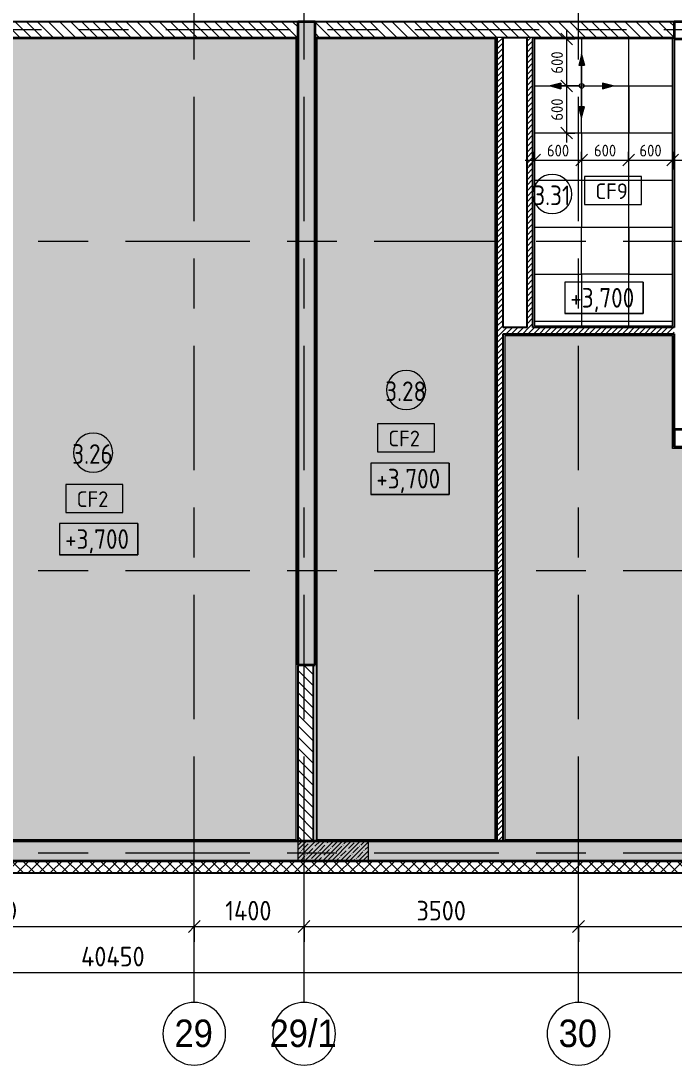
# Model space of a CAD drawing. Header units: millimetres. Extents: x 81469 to 281789, y -8553 to 29000.
# Drawn here: x 103598 to 111930, y -2706 to 10610 of the extents above; entities that cross this region are included whole.
import ezdxf

# ---------------------------------------------------------------- set-up
doc = ezdxf.new("R2010")
doc.units = ezdxf.units.MM
doc.linetypes.add('Осевая', pattern=[3175, 635, -476.25, 1587.5, -476.25])
for name, color, linetype, lineweight in [('A-ANNO-DIMS', 7, 'Continuous', 9), ('A-ANNO-DIMS-100', 7, 'Continuous', 9), ('A-AREA-IDEN', 7, 'Continuous', 9), ('A-CLNG', 7, 'Continuous', 9), ('A-CLNG-IDEN', 7, 'Continuous', 9), ('A-CLNG-PATT', 7, 'Continuous', 9), ('A-DETL-GENF', 7, 'Continuous', 9), ('A-WALL', 7, 'Continuous', 9), ('G-ANNO-DIMS', 7, 'Continuous', 9), ('I-WALL', 7, 'Continuous', 9), ('S-COLS', 7, 'Continuous', 9), ('Оси', 7, 'Continuous', 9), ('Оси-1', 7, 'Continuous', 20), ('Оси-2', 7, 'Осевая', 9)]:
    doc.layers.add(name, color=color, linetype=linetype, lineweight=lineweight)
for name, color, linetype, lineweight, true_color in [('A-WALL-2', 7, 'Continuous', 25, 0x3c3c3c), ('A-WALL-3', 7, 'Continuous', 35, 0x3c3c3c), ('A-WALL-FNSH-1', 7, 'Continuous', 9, 0x3c3c3c), ('A-WALL-FNSH-2', 7, 'Continuous', 13, 0x3c3c3c)]:
    doc.layers.add(name, color=color, linetype=linetype, lineweight=lineweight, true_color=true_color)
doc.styles.add('Arial', font='arial.ttf', dxfattribs={"width": 0.9, "height": 350})
doc.styles.add('GOST Common', font='GOST_Common.ttf', dxfattribs={"width": 0.9, "height": 250})
doc.styles.add('GOST Common_1', font='GOST_Common.ttf', dxfattribs={"height": 200})
doc.styles.add('ISOCPEUR', font='isocpeur.ttf', dxfattribs={"width": 0.9, "height": 250})
doc.styles.add('ISOCPEUR_2', font='isocpeur.ttf', dxfattribs={"width": 0.9, "height": 150})
doc.dimstyles.new('ISO-1_5_окр_100', dxfattribs={"dimscale": 304.8, "dimtxt": 149.397176, "dimasz": 0.492126, "dimexe": 0.393701, "dimexo": 0, "dimgap": 0, "dimtad": 1, "dimdec": 0, "dimrnd": 100, "dimzin": 0, "dimdsep": 46, "dimtxsty": 'ISOCPEUR_2', "dimblk1": 'OBLIQUE', "dimblk2": 'OBLIQUE', "dimsah": 1, "dimcen": 0.09, "dimdle": 0.393701, "dimazin": 0, "dimtfac": 1, "dimtdec": 4, "dimtix": 1, "dimtmove": 0, "dimatfit": 3, "dimfxl": 1, "dimtvp": 1, "dimtolj": 1, "dimtzin": 0, "dimarcsym": 2})
doc.dimstyles.new('ISO-2_5_0_9К_БОЛЬШОЙ', dxfattribs={"dimscale": 304.8, "dimtxt": 248.995294, "dimasz": 0.492126, "dimexe": 0.393701, "dimexo": 0.984252, "dimgap": 0, "dimtad": 1, "dimdec": 0, "dimrnd": 10, "dimzin": 0, "dimdsep": 46, "dimtxsty": 'ISOCPEUR', "dimblk1": 'OBLIQUE', "dimblk2": 'OBLIQUE', "dimsah": 1, "dimcen": 0.09, "dimdle": 0.393701, "dimazin": 0, "dimtfac": 1, "dimtdec": 4, "dimtix": 1, "dimtmove": 0, "dimatfit": 3, "dimfxl": 1, "dimtvp": 1, "dimtolj": 1, "dimtzin": 0, "dimarcsym": 2})
pattern_1 = [(135, (0, 0), (-70.71068, -70.71068), [])]
pattern_2 = [(45, (0, 0), (-57.024626, 57.024626), []), (45, (57.025, 0), (-57.024626, 57.024626), [100.806, -20.161, 3.353, -16.808])]
pattern_3 = [(45, (0, 0), (-35.35534, 35.35534), [])]

# ---------------------------------------------------------------- blocks, each defined once
blk = doc.blocks.new('Начало раскладки_красным - Начало раскладки_красным-26102174-План потолков с обозначением видов отделки и геометрии 3 этажа в осях 23-33')
at = {"layer": 'A-DETL-GENF'}
for points in [[(-36, 265), (36, 265), (0, 400)], [(-265, -36), (-265, 36), (-400, 0)], [(265, -36), (400, 0), (265, 36)], [(0, -400), (36, -265), (-36, -265)]]:
    blk.add_hatch(color=256, dxfattribs=at).paths.add_polyline_path(points)
for p, q in [((0, 400), (-36, 265)), ((0, 400), (-36, 265)), ((36, 265), (0, 400)), ((0, 400), (36, 265)), ((-36, 265), (36, 265)), ((-36, 265), (36, 265)), ((0, 30), (0, 265)), ((-265, 36), (-400, 0)), ((-400, 0), (-265, 36)), ((-400, 0), (-265, -36)), ((-400, 0), (-265, -36)), ((-265, -36), (-265, 36)), ((-265, 36), (-265, -36)), ((-30, 0), (-265, 0)), ((30, 0), (265, 0)), ((400, 0), (265, 36)), ((265, 36), (265, -36)), ((400, 0), (265, 36)), ((265, 36), (265, -36)), ((400, 0), (265, -36)), ((0, -30), (0, -265)), ((265, -36), (400, 0)), ((36, -265), (-36, -265)), ((-36, -265), (0, -400)), ((0, -400), (-36, -265)), ((-36, -265), (36, -265)), ((0, -400), (36, -265)), ((0, -400), (36, -265))]:
    blk.add_line(p, q, dxfattribs=at)
blk.add_circle((0, 0), 30, dxfattribs=at)
blk = doc.blocks.new('Ось сетки - D8-29747960-План потолков с обозначением видов отделки и геометрии 3 этажа в осях 23-33')
at = {"layer": 'Оси-1'}
for start, end in [(360, 180), (180, 360)]:
    blk.add_arc((0, 0), 4, start, end, dxfattribs=at)
blk = doc.blocks.new('Марка_Помещения - Номер-25198446-План потолков с обозначением видов отделки и геометрии 3 этажа в осях 23-33')
at = {"layer": 'A-AREA-IDEN'}
for start, end in [(360, 180), (180, 360)]:
    blk.add_arc((0, 0), 2.5, start, end, dxfattribs=at)
blk = doc.blocks.new('М_потолков - Марка_ Имя типа-25382930-План потолков с обозначением видов отделки и геометрии 3 этажа в осях 23-33')
at = {"layer": 'A-CLNG-IDEN'}
for p, q in [((3.625, 1.984375), (-3.625, 1.984375)), ((-3.625, 1.984375), (-3.625, -1.59375)), ((3.625, -1.59375), (3.625, 1.984375)), ((-3.625, -1.59375), (3.625, -1.59375))]:
    blk.add_line(p, q, dxfattribs=at)
blk = doc.blocks.new('Высотные отметки - 10х4_h_-17668695-План потолков с обозначением видов отделки и геометрии 3 этажа в осях 23-33')
at = {"layer": 'G-ANNO-DIMS'}
for p, q in [((-5, 4), (-5, 0)), ((5, 4), (-5, 4)), ((5, 4), (-5, 4)), ((-5, 4), (-5, 0)), ((5, 4), (5, 0)), ((5, 0), (5, 4)), ((5, 0), (-5, 0)), ((-5, 0), (5, 0))]:
    blk.add_line(p, q, dxfattribs=at)
blk = doc.blocks.new('DIMBLOCK20-План потолков с обозначением видов отделки и геометрии 3 этажа в осях 23-33')
at = {"layer": 'A-ANNO-DIMS-100'}
for p, q in [((100710, -1133), (100710, -819)), ((105810, -1133), (105810, -819)), ((100710, -939), (105810, -939)), ((100710, -939), (100710, -1133)), ((105810, -939), (105810, -1133))]:
    blk.add_line(p, q, dxfattribs=at)
at = {"layer": 'A-ANNO-DIMS-100', "lineweight": 20}
for p, q in [((100710, -939), (100785, -864)), ((105810, -939), (105885, -864)), ((100710, -939), (100635, -1014)), ((105810, -939), (105735, -1014))]:
    blk.add_line(p, q, dxfattribs=at)
at = {"layer": 'A-ANNO-DIMS-100', "color": 0, "insert": (102966, -612), "char_height": 250, "width": 706.76, "attachment_point": 1, "line_spacing_factor": 1.149209, "style": 'ISOCPEUR'}
blk.add_mtext('5100', dxfattribs=at)
blk = doc.blocks.new('_Oblique')
at = {"color": 0, "linetype": 'ByBlock', "lineweight": -2}
blk.add_line((-0.5, -0.5), (0.5, 0.5), dxfattribs=at)
blk = doc.blocks.new('DIMBLOCK21-План потолков с обозначением видов отделки и геометрии 3 этажа в осях 23-33')
at = {"layer": 'A-ANNO-DIMS-100'}
for p, q in [((105810, -1133), (105810, -819)), ((107210, -1133), (107210, -819)), ((105810, -939), (107210, -939)), ((105810, -939), (105810, -1133)), ((107210, -939), (107210, -1133))]:
    blk.add_line(p, q, dxfattribs=at)
at = {"layer": 'A-ANNO-DIMS-100', "lineweight": 20}
for p, q in [((105810, -939), (105885, -864)), ((107210, -939), (107285, -864)), ((105810, -939), (105735, -1014)), ((107210, -939), (107135, -1014))]:
    blk.add_line(p, q, dxfattribs=at)
at = {"layer": 'A-ANNO-DIMS-100', "color": 0, "insert": (106204, -612), "char_height": 250, "width": 735.49, "attachment_point": 1, "line_spacing_factor": 1.149209, "style": 'ISOCPEUR'}
blk.add_mtext('1400', dxfattribs=at)
blk = doc.blocks.new('DIMBLOCK22-План потолков с обозначением видов отделки и геометрии 3 этажа в осях 23-33')
at = {"layer": 'A-ANNO-DIMS-100'}
for p, q in [((107210, -1133), (107210, -819)), ((110710, -1133), (110710, -819)), ((107210, -939), (110710, -939)), ((107210, -939), (107210, -1133)), ((110710, -939), (110710, -1133))]:
    blk.add_line(p, q, dxfattribs=at)
at = {"layer": 'A-ANNO-DIMS-100', "lineweight": 20}
for p, q in [((107210, -939), (107285, -864)), ((110710, -939), (110785, -864)), ((107210, -939), (107135, -1014)), ((110710, -939), (110635, -1014))]:
    blk.add_line(p, q, dxfattribs=at)
at = {"layer": 'A-ANNO-DIMS-100', "color": 0, "insert": (108644, -612), "char_height": 250, "width": 758.48, "attachment_point": 1, "line_spacing_factor": 1.149209, "style": 'ISOCPEUR'}
blk.add_mtext('3500', dxfattribs=at)
blk = doc.blocks.new('DIMBLOCK23-План потолков с обозначением видов отделки и геометрии 3 этажа в осях 23-33')
at = {"layer": 'A-ANNO-DIMS-100'}
for p, q in [((110710, -1133), (110710, -819)), ((115960, -1133), (115960, -819)), ((110710, -939), (115960, -939)), ((110710, -939), (110710, -1133)), ((115960, -939), (115960, -1133))]:
    blk.add_line(p, q, dxfattribs=at)
at = {"layer": 'A-ANNO-DIMS-100', "lineweight": 20}
for p, q in [((110710, -939), (110785, -864)), ((115960, -939), (116035, -864)), ((110710, -939), (110635, -1014)), ((115960, -939), (115885, -1014))]:
    blk.add_line(p, q, dxfattribs=at)
at = {"layer": 'A-ANNO-DIMS-100', "color": 0, "insert": (113019, -612), "char_height": 250, "width": 758.48, "attachment_point": 1, "line_spacing_factor": 1.149209, "style": 'ISOCPEUR'}
blk.add_mtext('5250', dxfattribs=at)
blk = doc.blocks.new('DIMBLOCK26-План потолков с обозначением видов отделки и геометрии 3 этажа в осях 23-33')
at = {"layer": 'A-ANNO-DIMS-100'}
for p, q in [((84560, -1718), (84560, -1404)), ((125010, -1718), (125010, -1404)), ((84440, -1524), (125130, -1524)), ((84560, -1524), (84560, -1718)), ((125010, -1524), (125010, -1718))]:
    blk.add_line(p, q, dxfattribs=at)
at = {"layer": 'A-ANNO-DIMS-100', "lineweight": 20}
for p, q in [((84560, -1524), (84635, -1449)), ((125010, -1524), (125085, -1449)), ((84560, -1524), (84485, -1599)), ((125010, -1524), (124935, -1599))]:
    blk.add_line(p, q, dxfattribs=at)
at = {"layer": 'A-ANNO-DIMS-100', "color": 0, "insert": (104366, -1197), "char_height": 250, "width": 1005.56, "attachment_point": 1, "line_spacing_factor": 1.149209, "style": 'ISOCPEUR'}
blk.add_mtext('40450', dxfattribs=at)
blk = doc.blocks.new('DIMBLOCK68-План потолков с обозначением видов отделки и геометрии 3 этажа в осях 23-33')
at = {"layer": 'A-ANNO-DIMS-100', "lineweight": 20}
for p, q in [((110558, 10380), (110483, 10455)), ((110558, 10380), (110633, 10305)), ((110558, 9780), (110483, 9855)), ((110558, 9780), (110633, 9705))]:
    blk.add_line(p, q, dxfattribs=at)
at = {"layer": 'A-ANNO-DIMS-100'}
for p, q in [((110558, 10500), (110558, 9780)), ((110664, 10380), (110438, 10380)), ((110558, 10380), (110664, 10380)), ((110664, 9780), (110438, 9780)), ((110558, 9780), (110664, 9780))]:
    blk.add_line(p, q, dxfattribs=at)
at = {"layer": 'A-ANNO-DIMS-100', "color": 0, "insert": (110362, 9938), "char_height": 150, "width": 341.32, "attachment_point": 1, "rotation": 90, "line_spacing_factor": 1.149209, "style": 'ISOCPEUR_2'}
blk.add_mtext('600', dxfattribs=at)
blk = doc.blocks.new('DIMBLOCK69-План потолков с обозначением видов отделки и геометрии 3 этажа в осях 23-33')
at = {"layer": 'A-ANNO-DIMS-100', "lineweight": 20}
for p, q in [((110558, 9780), (110483, 9855)), ((110558, 9780), (110633, 9705)), ((110558, 9180), (110483, 9255)), ((110558, 9180), (110633, 9105))]:
    blk.add_line(p, q, dxfattribs=at)
at = {"layer": 'A-ANNO-DIMS-100'}
for p, q in [((110664, 9780), (110438, 9780)), ((110558, 9780), (110558, 9060)), ((110558, 9780), (110664, 9780)), ((110664, 9180), (110438, 9180)), ((110558, 9180), (110664, 9180))]:
    blk.add_line(p, q, dxfattribs=at)
at = {"layer": 'A-ANNO-DIMS-100', "color": 0, "insert": (110362, 9338), "char_height": 150, "width": 341.32, "attachment_point": 1, "rotation": 90, "line_spacing_factor": 1.149209, "style": 'ISOCPEUR_2'}
blk.add_mtext('600', dxfattribs=at)
blk = doc.blocks.new('DIMBLOCK70-План потолков с обозначением видов отделки и геометрии 3 этажа в осях 23-33')
at = {"layer": 'A-ANNO-DIMS-100'}
for p, q in [((110150, 8941), (110150, 8715)), ((110150, 8835), (110150, 8941)), ((110750, 8941), (110750, 8715)), ((110750, 8835), (110750, 8941)), ((110030, 8835), (110750, 8835))]:
    blk.add_line(p, q, dxfattribs=at)
at = {"layer": 'A-ANNO-DIMS-100', "lineweight": 20}
for p, q in [((110150, 8835), (110075, 8760)), ((110150, 8835), (110225, 8910)), ((110750, 8835), (110675, 8760)), ((110750, 8835), (110825, 8910))]:
    blk.add_line(p, q, dxfattribs=at)
at = {"layer": 'A-ANNO-DIMS-100', "color": 0, "insert": (110308, 9031), "char_height": 150, "width": 341.32, "attachment_point": 1, "line_spacing_factor": 1.149209, "style": 'ISOCPEUR_2'}
blk.add_mtext('600', dxfattribs=at)
blk = doc.blocks.new('DIMBLOCK71-План потолков с обозначением видов отделки и геометрии 3 этажа в осях 23-33')
at = {"layer": 'A-ANNO-DIMS-100'}
for p, q in [((110750, 8941), (110750, 8715)), ((110750, 8835), (110750, 8941)), ((111350, 8941), (111350, 8715)), ((111350, 8835), (111350, 8941)), ((110750, 8835), (111350, 8835))]:
    blk.add_line(p, q, dxfattribs=at)
at = {"layer": 'A-ANNO-DIMS-100', "lineweight": 20}
for p, q in [((110750, 8835), (110675, 8760)), ((110750, 8835), (110825, 8910)), ((111350, 8835), (111275, 8760)), ((111350, 8835), (111425, 8910))]:
    blk.add_line(p, q, dxfattribs=at)
at = {"layer": 'A-ANNO-DIMS-100', "color": 0, "insert": (110908, 9031), "char_height": 150, "width": 341.32, "attachment_point": 1, "line_spacing_factor": 1.149209, "style": 'ISOCPEUR_2'}
blk.add_mtext('600', dxfattribs=at)
blk = doc.blocks.new('DIMBLOCK72-План потолков с обозначением видов отделки и геометрии 3 этажа в осях 23-33')
at = {"layer": 'A-ANNO-DIMS-100'}
for p, q in [((111350, 8941), (111350, 8715)), ((111350, 8835), (111350, 8941)), ((111910, 8941), (111910, 8715)), ((111910, 8835), (111910, 8941)), ((111350, 8835), (112030, 8835))]:
    blk.add_line(p, q, dxfattribs=at)
at = {"layer": 'A-ANNO-DIMS-100', "lineweight": 20}
for p, q in [((111350, 8835), (111275, 8760)), ((111350, 8835), (111425, 8910)), ((111910, 8835), (111835, 8760)), ((111910, 8835), (111985, 8910))]:
    blk.add_line(p, q, dxfattribs=at)
at = {"layer": 'A-ANNO-DIMS-100', "color": 0, "insert": (111488, 9031), "char_height": 150, "width": 341.32, "attachment_point": 1, "line_spacing_factor": 1.149209, "style": 'ISOCPEUR_2'}
blk.add_mtext('600', dxfattribs=at)

msp = doc.modelspace()

# ---------------------------------------------------------------- hatches: boundary and pattern name
at = {"layer": 'A-CLNG-PATT'}
h = msp.add_hatch(color=256, dxfattribs=at)
h.paths.add_polyline_path([(107110, 171), (107110, 10380), (101630, 10380), (101630, 171), (101718.5, 171)])
h.paths.add_polyline_path([(101570, 171), (101570, 5160), (94190, 5160), (94189, 6600), (92050, 6600), (92050, 171), (95978.5, 171)])
msp.add_hatch(color=256, dxfattribs=at).paths.add_polyline_path([(107370, 170), (109650, 170), (109650, 10380), (107370, 10379), (107370, 1076.3)])
h = msp.add_hatch(color=256, dxfattribs=at)
h.paths.add_polyline_path([(118938.4, 170), (119290, 170), (119290, 5160), (111910, 5160), (111909, 6600), (109770, 6599), (109771, 170), (113198.4, 170)])
h.paths.add_polyline_path([(124678.3, 170), (124810, 170), (124810, 10000), (124430, 10000), (124430, 10360), (119350, 10360), (119350, 170)])
h.paths.add_polyline_path([(124505, 10075), (124810, 10075), (124810, 10360), (124505, 10360)])
h = msp.add_hatch(dxfattribs=at)
h.set_pattern_fill('FP_21', color=256, style=0, pattern_type=2)
h.set_pattern_definition([(90, (110750.5, 8580), (-600, 4e-14), []), (180, (110750.5, 8580), (-7e-14, -600), [])])
h.paths.add_polyline_path([(111763.4, 6721), (111909, 6721), (111909, 10379), (110151, 10379), (110151, 6721), (110328.4, 6721)])
h.paths.add_polyline_path([(110750.5, 7380), (110750.5, 7980), (111350.5, 7980), (111350.5, 7380)])
h.paths.add_polyline_path([(110750.5, 9180), (110750.5, 9380.9), (110714.4, 9515.2), (110750.5, 9515.3), (110750.5, 9780), (111015.3, 9780), (111015.2, 9816.4), (111150.5, 9780), (111350.5, 9780), (111350.5, 9180)])
h.paths.add_polyline_path([(110485.8, 9743.6), (110350.5, 9779.8), (110485.7, 9816.1)])
h.paths.add_polyline_path([(110714.1, 10044.7), (110750.3, 10180), (110786.6, 10044.8)])
at = {"layer": 'A-WALL'}
h = msp.add_hatch(dxfattribs=at)
h.set_pattern_fill('FP_2', color=256, style=0, pattern_type=2)
h.set_pattern_definition([(45, (0, 0), (-70.71068, 70.71068), []), (135, (0, 0), (-70.71068, -70.71068), [])])
h.paths.add_polyline_path([(124678.3, -250), (125080, -250), (125080, -100), (89210, -100), (89210, -250), (118938.4, -250)])
at = {"layer": 'I-WALL'}
h = msp.add_hatch(dxfattribs=at)
h.set_pattern_fill('FP_3', color=256, style=0, pattern_type=2)
h.set_pattern_definition(pattern_1)
h.paths.add_polyline_path([(101718.5, 10400), (107130, 10400), (107130, 10600), (101610, 10600), (101610, 10400)])
h.paths.add_polyline_path([(90238.5, 10400), (94210, 10400), (94210, 10600), (89610, 10600), (89610, 10400)])
h = msp.add_hatch(dxfattribs=at)
h.set_pattern_fill('FP_1', color=256, style=0, pattern_type=2)
h.set_pattern_definition(pattern_2)
h.paths.add_polyline_path([(107350, 2400), (107350, 10600), (107130, 10600), (107130, 2400)])
h = msp.add_hatch(dxfattribs=at)
h.set_pattern_fill('FP_3', color=256, style=0, pattern_type=2)
h.set_pattern_definition(pattern_1)
h.paths.add_polyline_path([(121210, 10400), (121210, 10600), (119330, 10600), (119330, 10400)])
h.paths.add_polyline_path([(111930, 10400), (111930, 10600), (107350, 10600), (107350, 10400), (110328.4, 10400)])
h = msp.add_hatch(dxfattribs=at)
h.set_pattern_fill('FP_4', color=256, style=0, pattern_type=2)
h.set_pattern_definition(pattern_3)
h.paths.add_polyline_path([(109750, 150), (109750, 10400), (109670, 10400), (109670, 150)])
h = msp.add_hatch(dxfattribs=at)
h.set_pattern_fill('FP_4', color=256, style=0, pattern_type=2)
h.set_pattern_definition(pattern_3)
h.paths.add_polyline_path([(110050, 6700), (110130, 6700), (110130, 10400), (110050, 10400), (110050, 9295.3)])
h = msp.add_hatch(dxfattribs=at)
h.set_pattern_fill('FP_4', color=256, style=0, pattern_type=2)
h.set_pattern_definition(pattern_3)
h.paths.add_polyline_path([(111930, 6620), (111930, 6700), (109750, 6700), (109750, 6620), (111763.4, 6620)])
h = msp.add_hatch(dxfattribs=at)
h.set_pattern_fill('FP_3', color=256, style=0, pattern_type=2)
h.set_pattern_definition(pattern_1)
h.paths.add_polyline_path([(107130, 150), (107330, 150), (107330, 2390), (107130, 2390), (107130, 1076.3)])
h = msp.add_hatch(dxfattribs=at)
h.set_pattern_fill('FP_1', color=256, style=0, pattern_type=2)
h.set_pattern_definition(pattern_2)
h.paths.add_polyline_path([(123730, -100), (123730, 150), (102630, 150), (102630, -100), (118938.4, -100)])
h.paths.add_polyline_path([(101718.5, -100), (101730, -100), (101730, 150), (99930, 150), (99930, -100)])
h.paths.add_polyline_path([(99030, -100), (99030, 150), (94530, 150), (94530, -100), (95978.5, -100)])
h.paths.add_polyline_path([(93630, -100), (93630, 150), (91040, 150), (91040, -100), (93108.5, -100)])
at = {"layer": 'S-COLS'}
h = msp.add_hatch(dxfattribs=at)
h.set_pattern_fill('FP_1', color=256, style=0, pattern_type=2)
h.set_pattern_definition(pattern_2)
h.paths.add_polyline_path([(107130, -100), (108030, -100), (108030, 150), (107130, 150)])

# ---------------------------------------------------------------- linework, layer by layer
at = {"layer": 'A-CLNG'}
for p, q in [((110750.5, 9515.2), (110750.5, 9780)), ((110750.5, 9780), (111015.3, 9780)), ((111149.6, 9780), (111350.5, 9780)), ((111350.5, 9780), (111350.5, 9180)), ((110750.5, 9180), (110750.5, 9380.9)), ((111350.5, 9180), (110750.5, 9180)), ((110750.5, 7380), (110750.5, 7980)), ((110750.5, 7980), (111350.5, 7980)), ((111350.5, 7980), (111350.5, 7380)), ((111350.5, 7380), (110750.5, 7380)), ((101630, 171), (107110, 171))]:
    msp.add_line(p, q, dxfattribs=at)
at = {"layer": 'A-WALL'}
for p, q in [((109750, 10400), (109670, 10400)), ((110130, 10400), (110050, 10400)), ((89210, -250), (125230, -250))]:
    msp.add_line(p, q, dxfattribs=at)
at = {"layer": 'A-WALL-2'}
for p, q in [((107130, 10600), (101610, 10600)), ((111930, 10600), (107350, 10600)), ((101610, 10400), (107130, 10400)), ((107350, 10400), (109670, 10400)), ((109670, 10400), (109670, 150)), ((109750, 10400), (110050, 10400)), ((109750, 6700), (109750, 10400)), ((110050, 10400), (110050, 6700)), ((110130, 10400), (111930, 10400)), ((110130, 6700), (110130, 10400)), ((111930, 10380), (111930, 6700)), ((110050, 6700), (109750, 6700)), ((111930, 6700), (110130, 6700)), ((109750, 6620), (111930, 6620)), ((109750, 150), (109750, 6620)), ((111930, 6620), (111930, 5400)), ((107130, 2390), (107130, 150)), ((107330, 2390), (107130, 2390)), ((107330, 150), (107330, 2390))]:
    msp.add_line(p, q, dxfattribs=at)
at = {"layer": 'A-WALL-3'}
for p, q in [((107130, 10600), (107130, 2400)), ((107350, 10600), (107130, 10600)), ((107350, 2400), (107350, 10600)), ((119330, 10600), (111930, 10600)), ((111930, 10600), (111930, 10380)), ((111930, 10380), (119330, 10380)), ((111930, 5400), (111930, 5180)), ((119330, 5400), (111930, 5400)), ((111930, 5180), (119330, 5180)), ((107130, 2400), (107350, 2400)), ((123730, 150), (102630, 150)), ((102630, -100), (125080, -100))]:
    msp.add_line(p, q, dxfattribs=at)
at = {"layer": 'A-WALL-FNSH-1'}
msp.add_line((89202, -258), (125238, -258), dxfattribs=at)
at = {"layer": 'A-WALL-FNSH-2'}
msp.add_line((89207, -253), (125233, -253), dxfattribs=at)
at = {"layer": 'I-WALL'}
for p, q in [((107110, 10380), (101630, 10380)), ((107110, 170), (107110, 10380)), ((109650, 10380), (107370, 10380)), ((107370, 170), (107370, 10379)), ((109649, 10379), (107371, 10379)), ((107371, 10379), (107371, 171)), ((109649, 171), (109649, 10379)), ((109650, 170), (109650, 10379)), ((111910, 10380), (110150, 10380)), ((110150, 10379), (110150, 6720)), ((111909, 10379), (110151, 10379)), ((110151, 10379), (110151, 6721)), ((111909, 6721), (111909, 10379)), ((111910, 6721), (111910, 10379)), ((110151, 6721), (111909, 6721)), ((110151, 6720), (111910, 6720)), ((109770, 6600), (111910, 6600)), ((111910, 6599), (109770, 6599)), ((109771, 6599), (109771, 171)), ((111909, 5159), (111909, 6600)), ((111910, 6600), (111910, 5160)), ((119290, 5159), (111909, 5159)), ((119290, 5160), (111910, 5160)), ((107130, 2400), (107130, 2390)), ((107130, 2400), (107130, 2390)), ((107370, 2380), (107370, 170)), ((92051, 170), (107110, 170)), ((107371, 171), (109649, 171)), ((107371, 170), (109649, 170)), ((109771, 171), (119290, 171)), ((109771, 170), (119290, 170))]:
    msp.add_line(p, q, dxfattribs=at)
at = {"layer": 'S-COLS'}
for p, q in [((108030, 150), (107130, 150)), ((107130, 150), (107130, -100)), ((108030, -100), (108030, 150)), ((107130, -100), (108030, -100))]:
    msp.add_line(p, q, dxfattribs=at)
at = {"layer": 'Оси'}
for p, q in [((105810, -1906.3), (105810, 593.7)), ((107210, -1906.3), (107210, 593.7)), ((110710, -1906.3), (110710, 593.7))]:
    msp.add_line(p, q, dxfattribs=at)
at = {"layer": 'Оси-2'}
for p, q in [((105810, 593.7), (105810, 19528.3)), ((107210, 593.7), (107210, 19528.3)), ((110710, 593.7), (110710, 19528.3)), ((85286, 10500), (122580, 10500)), ((84769.4, 7800), (122580, 7800)), ((84769.4, 3600), (122580, 3600)), ((84769.4, 0), (122580, 0))]:
    msp.add_line(p, q, dxfattribs=at)

# ---------------------------------------------------------------- block references
at = {"layer": 'A-AREA-IDEN', "xscale": 99.99999999999993, "yscale": 99.99999999999993, "zscale": 99.99999999999993}
for p in [(110375.8, 8401.7), (108511.3, 5903.4), (104519.1, 5103.4)]:
    msp.add_blockref('Марка_Помещения - Номер-25198446-План потолков с обозначением видов отделки и геометрии 3 этажа в осях 23-33', p, dxfattribs=at)
at = {"layer": 'A-CLNG-IDEN', "xscale": 99.99999999999993, "yscale": 99.99999999999993, "zscale": 99.99999999999993}
for p in [(111151, 8427.7), (108510, 5275), (104535.4, 4501.2)]:
    msp.add_blockref('М_потолков - Марка_ Имя типа-25382930-План потолков с обозначением видов отделки и геометрии 3 этажа в осях 23-33', p, dxfattribs=at)
at = {"layer": 'A-DETL-GENF', "rotation": 0.03359668727813597}
msp.add_blockref('Начало раскладки_красным - Начало раскладки_красным-26102174-План потолков с обозначением видов отделки и геометрии 3 этажа в осях 23-33', (110750.5, 9780), dxfattribs=at)
at = {"layer": 'G-ANNO-DIMS', "xscale": 99.99999999999993, "yscale": 99.99999999999993, "zscale": 99.99999999999993}
for p in [(111035, 6877.1), (108559.9, 4570.9), (104591.3, 3800.3)]:
    msp.add_blockref('Высотные отметки - 10х4_h_-17668695-План потолков с обозначением видов отделки и геометрии 3 этажа в осях 23-33', p, dxfattribs=at)
at = {"layer": 'Оси-1', "xscale": 99.99999999999993, "yscale": 99.99999999999993, "zscale": 99.99999999999993}
for p in [(105810, -2306.3), (107210, -2306.3), (110710, -2306.3)]:
    msp.add_blockref('Ось сетки - D8-29747960-План потолков с обозначением видов отделки и геометрии 3 этажа в осях 23-33', p, dxfattribs=at)

# ---------------------------------------------------------------- texts
at = {"layer": 'A-AREA-IDEN', "char_height": 250, "attachment_point": 1, "style": 'GOST Common'}
for s, insert, width in [('3.31', (110134, 8510.3), 606.076), ('3.28', (108245.6, 6012), 663.797), ('3.26', (104253.3, 5212), 663.797)]:
    msp.add_mtext(s, dxfattribs=dict(at, insert=insert, width=width))
at = {"layer": 'A-CLNG-IDEN', "char_height": 200, "width": 529.114, "attachment_point": 1, "style": 'GOST Common_1'}
for s, insert in [('CF9', (110925.2, 8537.5)), ('CF2', (108284.2, 5384.7)), ('CF2', (104309.6, 4611))]:
    msp.add_mtext(s, dxfattribs=dict(at, insert=insert))
at = {"layer": 'G-ANNO-DIMS', "char_height": 250, "width": 1028.823, "attachment_point": 1, "line_spacing_factor": 1.022761, "style": 'GOST Common'}
for insert in [(110606.3, 7203.8), (108131.3, 4897.6), (104162.6, 4127)]:
    msp.add_mtext('+3,700', dxfattribs=dict(at, insert=insert))
at = {"layer": 'Оси', "char_height": 350, "attachment_point": 1, "style": 'Arial'}
for s, insert, width in [('29', (105557.4, -2125.6), 606.076), ('29/1', (106769.7, -2125.6), 1060.633), ('30', (110457.4, -2125.6), 606.076)]:
    msp.add_mtext(s, dxfattribs=dict(at, insert=insert, width=width))

# ---------------------------------------------------------------- dimensions: what is measured, and where the dimension line sits
at = {"layer": 'A-ANNO-DIMS'}
for base, p1, p2, picture, middle in [((110557.8, 9780), (110663.8, 10380), (110663.8, 9780), 'DIMBLOCK68-План потолков с обозначением видов отделки и геометрии 3 этажа в осях 23-33', (110482.8, 10080)), ((110557.8, 9180), (110663.8, 9780), (110663.8, 9180), 'DIMBLOCK69-План потолков с обозначением видов отделки и геометрии 3 этажа в осях 23-33', (110482.8, 9480))]:
    dim = msp.add_linear_dim(base=base, p1=p1, p2=p2, angle=90, dimstyle='ISO-1_5_окр_100', override={"dimpost": '<>', "dimfxl": 600}, dxfattribs=at)
    dim.commit()
    dim.dimension.update_dxf_attribs({"geometry": picture, "text_midpoint": middle})
for base, p1, p2, dimstyle, override, picture, middle in [((110750.5, 8834.6522376), (110150, 8940.7182548), (110750.5, 8940.7182548), 'ISO-1_5_окр_100', {"dimpost": '<>', "dimfxl": 600.5}, 'DIMBLOCK70-План потолков с обозначением видов отделки и геометрии 3 этажа в осях 23-33', (110450.25, 8909.6522376)), ((111350.5, 8834.7), (110750.5, 8940.7), (111350.5, 8940.7), 'ISO-1_5_окр_100', {"dimpost": '<>', "dimfxl": 600}, 'DIMBLOCK71-План потолков с обозначением видов отделки и геометрии 3 этажа в осях 23-33', (111050.5, 8909.7)), ((111909.9999, 8834.6522), (111350.5, 8940.7183), (111909.9999, 8940.7183), 'ISO-1_5_окр_100', {"dimpost": '<>', "dimfxl": 559.49994}, 'DIMBLOCK72-План потолков с обозначением видов отделки и геометрии 3 этажа в осях 23-33', (111630.25, 8909.6522)), ((105810, -938.6), (100710, -832.6), (105810, -832.6), 'ISO-2_5_0_9К_БОЛЬШОЙ', {"dimpost": '<>', "dimfxl": 5100}, 'DIMBLOCK20-План потолков с обозначением видов отделки и геометрии 3 этажа в осях 23-33', (103260, -813.6)), ((107210, -938.6), (105810, -832.6), (107210, -832.6), 'ISO-2_5_0_9К_БОЛЬШОЙ', {"dimpost": '<>', "dimfxl": 1400}, 'DIMBLOCK21-План потолков с обозначением видов отделки и геометрии 3 этажа в осях 23-33', (106510, -813.6)), ((110710, -938.6), (107210, -832.6), (110710, -832.6), 'ISO-2_5_0_9К_БОЛЬШОЙ', {"dimpost": '<>', "dimfxl": 3500}, 'DIMBLOCK22-План потолков с обозначением видов отделки и геометрии 3 этажа в осях 23-33', (108960, -813.6)), ((115960, -938.6), (110710, -832.6), (115960, -832.6), 'ISO-2_5_0_9К_БОЛЬШОЙ', {"dimpost": '<>', "dimfxl": 5250}, 'DIMBLOCK23-План потолков с обозначением видов отделки и геометрии 3 этажа в осях 23-33', (113335, -813.6)), ((125010, -1524), (84560, -1417.9), (125010, -1417.9), 'ISO-2_5_0_9К_БОЛЬШОЙ', {"dimpost": '<>', "dimfxl": 40450}, 'DIMBLOCK26-План потолков с обозначением видов отделки и геометрии 3 этажа в осях 23-33', (104785, -1399))]:
    dim = msp.add_linear_dim(base=base, p1=p1, p2=p2, dimstyle=dimstyle, override=override, dxfattribs=at)
    dim.commit()
    dim.dimension.update_dxf_attribs({"geometry": picture, "text_midpoint": middle})

doc.saveas('drawing.dxf')
